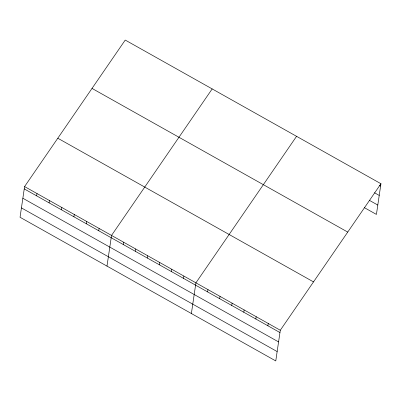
<?xml version="1.0" encoding="UTF-8"?>
<svg xmlns="http://www.w3.org/2000/svg" width="401" height="401" viewBox="0 0 401 401"><rect width="100%" height="100%" fill="white"/><g stroke="black" fill="none" stroke-linecap="round" stroke-linejoin="round"><path stroke-width="0.6" d="M24.581 186.575L20.05 217.267L275.768 360.935L280.299 330.244L380.95 183.733L125.232 40.065L24.581 186.575L280.299 330.244M36.661 195.868L37.002 193.553M49.082 202.846L49.423 200.53M61.503 209.823L61.844 207.507M73.924 216.801L74.265 214.49M86.345 223.778L86.686 221.467M98.761 230.76L99.107 228.445M106.992 266.114L111.528 235.422L212.179 88.912M123.237 244.51L123.583 242.194M135.292 251.282L135.638 248.971M147.347 258.059L147.693 255.743M159.403 264.83L159.748 262.515M171.458 271.602L171.803 269.287M183.518 278.374L183.858 276.058M191.382 313.522L195.914 282.835L296.565 136.325M207.628 291.923L207.969 289.607M219.683 298.695L220.024 296.379M231.738 305.467L232.079 303.151M243.793 312.239L244.134 309.928M255.848 319.016L256.189 316.7M267.903 325.787L268.244 323.472M380.95 183.733L376.419 214.425L364.364 207.653M379.562 185.462L380.609 186.049M374.509 192.766L379.226 195.412M369.416 200.35L377.802 205.061M92.019 88.41L347.737 232.084M57.799 138.225L313.512 281.898M24.24 188.891L279.958 332.559M22.857 198.254L278.575 341.923M21.433 207.898L277.151 351.572"/></g></svg>
